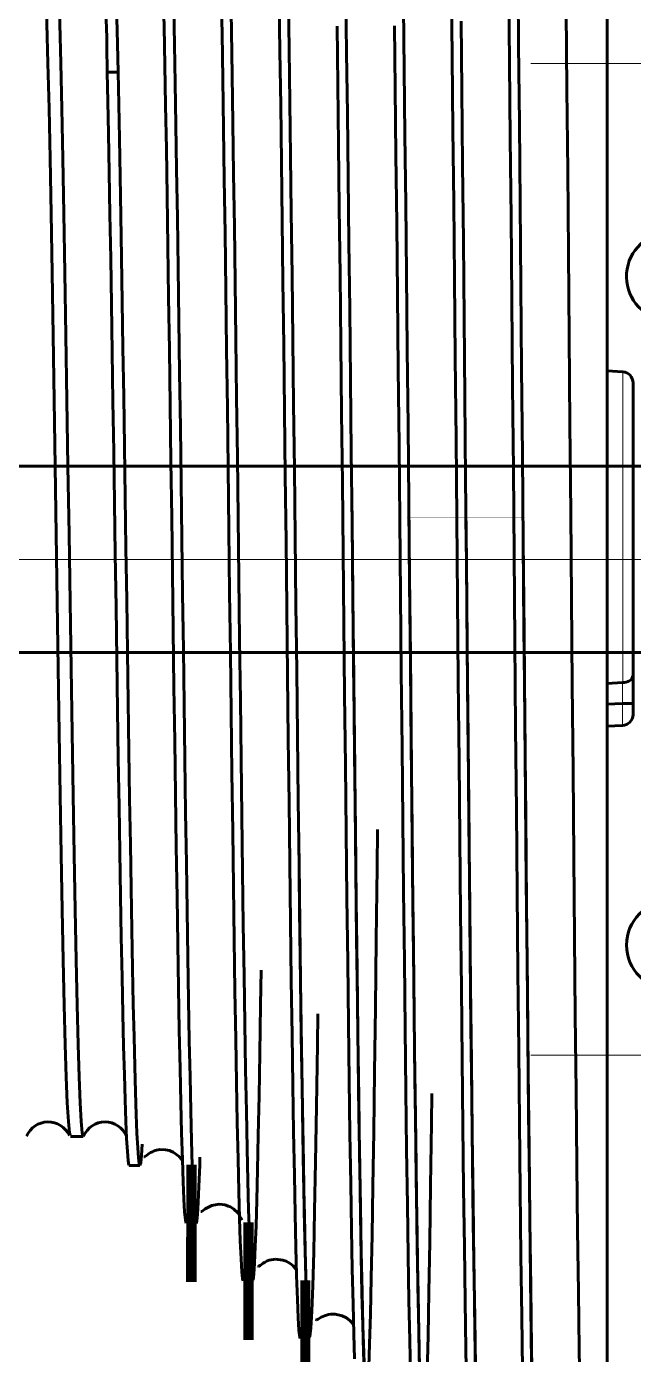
# Model space of a CAD drawing. Header units: millimetres. Extents: x 0 to 1680, y 0 to 594.
# Drawn here: x 257.55 to 260.65, y 501.15 to 507.93 of the extents above; entities that cross this region are included whole.
import ezdxf

# ---------------------------------------------------------------- set-up
doc = ezdxf.new("R2010")
doc.units = ezdxf.units.MM
for name, pattern in [('K5LT32774', [12.7, 6.35, -1.27, 1.27, -1.27, 1.27, -1.27]), ('K5LT_AXLED', [19.5, 15, -1.5, 1.5, -1.5]), ('K5LT_BASIC', [0])]:
    doc.linetypes.add(name, pattern=pattern)
doc.layers.add('Системный слой', color=7, linetype='Continuous')

# ---------------------------------------------------------------- blocks, each defined once
blk = doc.blocks.new('U522')
at = {"layer": 'Системный слой', "color": 5, "linetype": 'K5LT_BASIC', "lineweight": 60, "true_color": 0x0000ff}
for p, q in [((259.073, 501.3498), (259.0574, 501.3422)), ((259.0935, 501.3561), (259.073, 501.3498)), ((259.1056, 501.3581), (259.0935, 501.3561)), ((259.1274, 501.3586), (259.1056, 501.3581)), ((259.1635, 501.3504), (259.1274, 501.3586)), ((259.186, 501.3387), (259.1635, 501.3504)), ((259.0279, 501.3308), (259.0276, 501.3314)), ((259.0336, 501.3294), (259.0279, 501.3308)), ((259.0419, 501.3328), (259.0336, 501.3294)), ((259.0574, 501.3422), (259.0419, 501.3328)), ((259.1957, 501.3316), (259.186, 501.3387)), ((259.2029, 501.3252), (259.1957, 501.3316)), ((259.2091, 501.3189), (259.2029, 501.3252)), ((259.2218, 501.3018), (259.2091, 501.3189))]:
    blk.add_line(p, q, dxfattribs=at)
blk = doc.blocks.new('U523')
at = {"layer": 'Системный слой', "color": 5, "linetype": 'K5LT_BASIC', "lineweight": 60, "true_color": 0x0000ff}
for p, q in [((258.7601, 501.6178), (258.7452, 501.6069)), ((258.7674, 501.6224), (258.7601, 501.6178)), ((258.7757, 501.6267), (258.7674, 501.6224)), ((258.7818, 501.6295), (258.7757, 501.6267)), ((258.7921, 501.6332), (258.7818, 501.6295)), ((258.8239, 501.6387), (258.7921, 501.6332)), ((258.8605, 501.6345), (258.8239, 501.6387)), ((258.8774, 501.6285), (258.8605, 501.6345)), ((258.8987, 501.6164), (258.8774, 501.6285)), ((258.9133, 501.6042), (258.8987, 501.6164)), ((258.7357, 501.6013), (258.7333, 501.6035)), ((258.7452, 501.6069), (258.7357, 501.6013)), ((258.9285, 501.5861), (258.9133, 501.6042)), ((258.9309, 501.5823), (258.9285, 501.5861))]:
    blk.add_line(p, q, dxfattribs=at)
blk = doc.blocks.new('U524')
at = {"layer": 'Системный слой', "color": 5, "linetype": 'K5LT_BASIC', "lineweight": 60, "true_color": 0x0000ff}
for p, q in [((258.4565, 501.8882), (258.4474, 501.8818)), ((258.466, 501.8954), (258.4565, 501.8882)), ((258.4784, 501.9032), (258.466, 501.8954)), ((258.4882, 501.9082), (258.4784, 501.9032)), ((258.4923, 501.9099), (258.4882, 501.9082)), ((258.4986, 501.9122), (258.4923, 501.9099)), ((258.5071, 501.9148), (258.4986, 501.9122)), ((258.536, 501.9188), (258.5071, 501.9148)), ((258.5666, 501.9154), (258.536, 501.9188)), ((258.5833, 501.91), (258.5666, 501.9154)), ((258.5939, 501.9051), (258.5833, 501.91)), ((258.6108, 501.8945), (258.5939, 501.9051)), ((258.6312, 501.8749), (258.6108, 501.8945)), ((258.4474, 501.8818), (258.4423, 501.8816)), ((258.6404, 501.8623), (258.6312, 501.8749)), ((258.6459, 501.8525), (258.6404, 501.8623)), ((258.6496, 501.8447), (258.6459, 501.8525)), ((258.6523, 501.8382), (258.6496, 501.8447)), ((258.6527, 501.8382), (258.6523, 501.8382))]:
    blk.add_line(p, q, dxfattribs=at)
blk = doc.blocks.new('U525')
at = {"layer": 'Системный слой', "color": 5, "linetype": 'K5LT_BASIC', "lineweight": 60, "true_color": 0x0000ff}
for p, q in [((258.1566, 502.1616), (258.1519, 502.1617)), ((258.1654, 502.1678), (258.1566, 502.1616)), ((258.1746, 502.1748), (258.1654, 502.1678)), ((258.1866, 502.1825), (258.1746, 502.1748)), ((258.1962, 502.1875), (258.1866, 502.1825)), ((258.2015, 502.1898), (258.1962, 502.1875)), ((258.2111, 502.1932), (258.2015, 502.1898)), ((258.2331, 502.1979), (258.2111, 502.1932)), ((258.2638, 502.1977), (258.2331, 502.1979)), ((258.283, 502.1934), (258.2638, 502.1977)), ((258.2909, 502.1907), (258.283, 502.1934)), ((258.3026, 502.1854), (258.2909, 502.1907)), ((258.3334, 502.1629), (258.3026, 502.1854)), ((258.3464, 502.1472), (258.3334, 502.1629)), ((258.3482, 502.1446), (258.3464, 502.1472)), ((258.349, 502.1434), (258.3482, 502.1446))]:
    blk.add_line(p, q, dxfattribs=at)
blk = doc.blocks.new('U527')
at = {"layer": 'Системный слой', "color": 5, "linetype": 'K5LT_BASIC', "lineweight": 60, "true_color": 0x0000ff}
for p, q in [((260.3058, 508.0087), (260.3097, 507.6104)), ((260.3097, 507.6104), (260.3137, 507.1926)), ((260.3137, 507.1926), (260.3175, 506.7764)), ((260.3175, 506.7764), (260.3214, 506.3474)), ((260.3214, 506.3474), (260.3253, 505.9018)), ((260.3253, 505.9018), (260.3293, 505.4489)), ((260.3293, 505.4489), (260.3331, 505.011)), ((260.3331, 505.011), (260.337, 504.5724)), ((260.337, 504.5724), (260.3409, 504.1298)), ((260.3409, 504.1298), (260.3449, 503.6928)), ((260.3449, 503.6928), (260.3488, 503.2826)), ((260.3488, 503.2826), (260.3526, 502.8839)), ((260.3526, 502.8839), (260.3566, 502.4941)), ((260.3566, 502.4941), (260.3605, 502.1224)), ((260.3605, 502.1224), (260.3644, 501.7861)), ((260.3644, 501.7861), (260.3682, 501.4722)), ((260.3682, 501.4722), (260.3722, 501.1792)), ((260.3722, 501.1792), (260.3761, 500.9146))]:
    blk.add_line(p, q, dxfattribs=at)
blk = doc.blocks.new('U528')
at = {"layer": 'Системный слой', "color": 5, "linetype": 'K5LT_BASIC', "lineweight": 60, "true_color": 0x0000ff}
for p, q in [((258.2517, 508.1026), (258.2557, 507.9282)), ((258.2557, 507.9282), (258.2596, 507.7336)), ((258.2596, 507.7336), (258.2634, 507.528)), ((258.2634, 507.528), (258.2673, 507.3056)), ((258.2673, 507.3056), (258.2712, 507.0642)), ((258.2712, 507.0642), (258.2751, 506.8082)), ((258.2751, 506.8082), (258.279, 506.5495)), ((258.279, 506.5495), (258.2828, 506.2803)), ((258.2828, 506.2803), (258.2867, 505.9983)), ((258.2867, 505.9983), (258.2907, 505.7092)), ((258.2907, 505.7092), (258.2945, 505.4261)), ((258.2945, 505.4261), (258.2983, 505.1401)), ((258.2983, 505.1401), (258.3022, 504.849)), ((258.3022, 504.849), (258.3062, 504.559)), ((258.3062, 504.559), (258.31, 504.2829)), ((258.31, 504.2829), (258.3139, 504.0118)), ((258.3139, 504.0118), (258.3178, 503.7441)), ((258.3178, 503.7441), (258.3217, 503.4856)), ((258.3217, 503.4856), (258.3255, 503.2475)), ((258.3255, 503.2475), (258.3294, 503.0219)), ((258.3294, 503.0219), (258.3333, 502.8077)), ((258.3333, 502.8077), (258.3373, 502.61)), ((258.3373, 502.61), (258.3411, 502.4372)), ((258.3411, 502.4372), (258.3449, 502.283)), ((258.3449, 502.283), (258.3488, 502.147)), ((258.3488, 502.147), (258.3528, 502.0331)), ((258.3528, 502.0331), (258.3566, 501.9455)), ((258.3566, 501.9455), (258.3604, 501.8805)), ((258.3604, 501.8805), (258.3644, 501.8387)), ((258.3644, 501.8387), (258.3683, 501.8219)), ((258.3683, 501.8219), (258.3689, 501.8232))]:
    blk.add_line(p, q, dxfattribs=at)
blk = doc.blocks.new('U529')
at = {"layer": 'Системный слой', "color": 5, "linetype": 'K5LT_BASIC', "lineweight": 60, "true_color": 0x0000ff}
for p, q in [((258.5472, 508.1058), (258.5511, 507.8953)), ((258.5511, 507.8953), (258.555, 507.6617)), ((258.555, 507.6617), (258.5589, 507.4094)), ((258.5589, 507.4094), (258.5627, 507.15)), ((258.5627, 507.15), (258.5666, 506.8761)), ((258.5666, 506.8761), (258.5705, 506.5851)), ((258.5705, 506.5851), (258.5745, 506.2825)), ((258.5745, 506.2825), (258.5783, 505.9824)), ((258.5783, 505.9824), (258.5821, 505.6755)), ((258.5821, 505.6755), (258.5861, 505.3593)), ((258.5861, 505.3593), (258.59, 505.0402)), ((258.59, 505.0402), (258.5938, 504.7329)), ((258.5938, 504.7329), (258.5977, 504.4272)), ((258.5977, 504.4272), (258.6016, 504.1212)), ((258.6016, 504.1212), (258.6055, 503.8214)), ((258.6055, 503.8214), (258.6094, 503.541)), ((258.6094, 503.541), (258.6132, 503.2708)), ((258.6132, 503.2708), (258.6171, 503.0092)), ((258.6171, 503.0092), (258.6211, 502.7624)), ((258.6211, 502.7624), (258.6249, 502.5407)), ((258.6249, 502.5407), (258.6287, 502.3365)), ((258.6287, 502.3365), (258.6327, 502.1491)), ((258.6327, 502.1491), (258.6366, 501.9834)), ((258.6366, 501.9834), (258.6404, 501.846)), ((258.6404, 501.846), (258.6443, 501.7316)), ((258.6443, 501.7316), (258.6482, 501.6402)), ((258.6482, 501.6402), (258.6521, 501.575)), ((258.6521, 501.575), (258.656, 501.5379)), ((258.656, 501.5379), (258.6595, 501.5274))]:
    blk.add_line(p, q, dxfattribs=at)
blk = doc.blocks.new('U530')
at = {"layer": 'Системный слой', "color": 5, "linetype": 'K5LT_BASIC', "lineweight": 60, "true_color": 0x0000ff}
for p, q in [((258.8424, 508.0531), (258.8463, 507.8022)), ((258.8463, 507.8022), (258.8502, 507.5282)), ((258.8502, 507.5282), (258.8542, 507.2359)), ((258.8542, 507.2359), (258.858, 506.9394)), ((258.858, 506.9394), (258.8618, 506.6295)), ((258.8618, 506.6295), (258.8658, 506.3034)), ((258.8658, 506.3034), (258.8697, 505.9676)), ((258.8697, 505.9676), (258.8735, 505.6376)), ((258.8735, 505.6376), (258.8774, 505.3029)), ((258.8774, 505.3029), (258.8813, 504.9609)), ((258.8813, 504.9609), (258.8852, 504.6188)), ((258.8852, 504.6188), (258.8891, 504.2919)), ((258.8891, 504.2919), (258.8929, 503.9696)), ((258.8929, 503.9696), (258.8967, 503.6585)), ((258.8967, 503.6585), (258.9006, 503.3566)), ((258.9006, 503.3566), (258.9045, 503.062)), ((258.9045, 503.062), (258.9084, 502.7815)), ((258.9084, 502.7815), (258.9123, 502.5267)), ((258.9123, 502.5267), (258.9161, 502.2893)), ((258.9161, 502.2893), (258.92, 502.0683)), ((258.92, 502.0683), (258.924, 501.8693)), ((258.924, 501.8693), (258.9278, 501.7003)), ((258.9278, 501.7003), (258.9316, 501.5551)), ((258.9316, 501.5551), (258.9356, 501.4336)), ((258.9356, 501.4336), (258.9395, 501.3395)), ((258.9395, 501.3395), (258.9433, 501.276)), ((258.9433, 501.276), (258.9472, 501.24)), ((258.9472, 501.24), (258.9501, 501.2342))]:
    blk.add_line(p, q, dxfattribs=at)
blk = doc.blocks.new('U531')
at = {"layer": 'Системный слой', "color": 5, "linetype": 'K5LT_BASIC', "lineweight": 60, "true_color": 0x0000ff}
for p, q in [((259.1376, 507.933), (259.1416, 507.6335)), ((259.1416, 507.6335), (259.1454, 507.327)), ((259.1454, 507.327), (259.1493, 507.0045)), ((259.1493, 507.0045), (259.1532, 506.6628)), ((259.1532, 506.6628), (259.1571, 506.3086)), ((259.1571, 506.3086), (259.161, 505.9584)), ((259.161, 505.9584), (259.1648, 505.6011)), ((259.1648, 505.6011), (259.1686, 505.2442)), ((259.1686, 505.2442), (259.1725, 504.8852)), ((259.1725, 504.8852), (259.1764, 504.5213)), ((259.1764, 504.5213), (259.1803, 504.1604)), ((259.1803, 504.1604), (259.1842, 503.8182)), ((259.1842, 503.8182), (259.188, 503.4838)), ((259.188, 503.4838), (259.1919, 503.1551)), ((259.1919, 503.1551), (259.1959, 502.8396)), ((259.1959, 502.8396), (259.1997, 502.551)), ((259.1997, 502.551), (259.2035, 502.2794)), ((259.2035, 502.2794), (259.2075, 502.0235)), ((259.2075, 502.0235), (259.2114, 501.7896)), ((259.2114, 501.7896), (259.2152, 501.5875)), ((259.2152, 501.5875), (259.2191, 501.4096)), ((259.2191, 501.4096), (259.223, 501.2558)), ((259.223, 501.2558), (259.227, 501.1305))]:
    blk.add_line(p, q, dxfattribs=at)
blk = doc.blocks.new('U532')
at = {"layer": 'Системный слой', "color": 5, "linetype": 'K5LT_BASIC', "lineweight": 60, "true_color": 0x0000ff}
for p, q in [((259.4305, 507.9339), (259.4343, 507.6137)), ((259.4343, 507.6137), (259.4382, 507.2754)), ((259.4382, 507.2754), (259.442, 506.9258)), ((259.442, 506.9258), (259.4458, 506.5625)), ((259.4458, 506.5625), (259.4498, 506.1825)), ((259.4498, 506.1825), (259.4537, 505.7932)), ((259.4537, 505.7932), (259.4575, 505.4123)), ((259.4575, 505.4123), (259.4614, 505.0278)), ((259.4614, 505.0278), (259.4653, 504.637)), ((259.4653, 504.637), (259.4693, 504.2481)), ((259.4693, 504.2481), (259.4731, 503.8788)), ((259.4731, 503.8788), (259.4769, 503.5166)), ((259.4769, 503.5166), (259.4809, 503.1593)), ((259.4809, 503.1593), (259.4848, 502.815)), ((259.4848, 502.815), (259.4886, 502.4986)), ((259.4886, 502.4986), (259.4925, 502.1994)), ((259.4925, 502.1994), (259.4964, 501.9159)), ((259.4964, 501.9159), (259.5004, 501.655)), ((259.5004, 501.655), (259.5042, 501.4279)), ((259.5042, 501.4279), (259.508, 501.226)), ((259.508, 501.226), (259.512, 501.0488))]:
    blk.add_line(p, q, dxfattribs=at)
blk = doc.blocks.new('U533')
at = {"layer": 'Системный слой', "color": 5, "linetype": 'K5LT_BASIC', "lineweight": 60, "true_color": 0x0000ff}
for p, q in [((259.7209, 508.1233), (259.7248, 507.7742)), ((259.7248, 507.7742), (259.7288, 507.4047)), ((259.7288, 507.4047), (259.7326, 507.0321)), ((259.7326, 507.0321), (259.7365, 506.6449)), ((259.7365, 506.6449), (259.7404, 506.2398)), ((259.7404, 506.2398), (259.7444, 505.8247)), ((259.7444, 505.8247), (259.7482, 505.4194)), ((259.7482, 505.4194), (259.752, 505.0104)), ((259.752, 505.0104), (259.756, 504.5946)), ((259.756, 504.5946), (259.7599, 504.1808)), ((259.7599, 504.1808), (259.7637, 503.7879)), ((259.7637, 503.7879), (259.7676, 503.4027)), ((259.7676, 503.4027), (259.7715, 503.0226)), ((259.7715, 503.0226), (259.7755, 502.6564)), ((259.7755, 502.6564), (259.7793, 502.32)), ((259.7793, 502.32), (259.7831, 502.0018)), ((259.7831, 502.0018), (259.7871, 501.7004)), ((259.7871, 501.7004), (259.791, 501.423)), ((259.791, 501.423), (259.7948, 501.1816)), ((259.7948, 501.1816), (259.7987, 500.967))]:
    blk.add_line(p, q, dxfattribs=at)
blk = doc.blocks.new('U534')
at = {"layer": 'Системный слой', "color": 5, "linetype": 'K5LT_BASIC', "lineweight": 60, "true_color": 0x0000ff}
for p, q in [((260.0133, 508.1276), (260.0173, 507.7457)), ((260.0173, 507.7457), (260.0211, 507.3592)), ((260.0211, 507.3592), (260.025, 506.9557)), ((260.025, 506.9557), (260.0289, 506.5317)), ((260.0289, 506.5317), (260.0329, 506.0956)), ((260.0329, 506.0956), (260.0367, 505.6679)), ((260.0367, 505.6679), (260.0405, 505.2346)), ((260.0405, 505.2346), (260.0445, 504.7924)), ((260.0445, 504.7924), (260.0484, 504.3507)), ((260.0484, 504.3507), (260.0522, 503.9294)), ((260.0522, 503.9294), (260.0561, 503.5145)), ((260.0561, 503.5145), (260.06, 503.1035)), ((260.06, 503.1035), (260.064, 502.7054)), ((260.064, 502.7054), (260.0678, 502.3382)), ((260.0678, 502.3382), (260.0716, 501.9888)), ((260.0716, 501.9888), (260.0756, 501.6556)), ((260.0756, 501.6556), (260.0795, 501.3465)), ((260.0795, 501.3465), (260.0834, 501.075))]:
    blk.add_line(p, q, dxfattribs=at)
blk = doc.blocks.new('U535')
at = {"layer": 'Системный слой', "color": 5, "linetype": 'K5LT_BASIC', "lineweight": 60, "true_color": 0x0000ff}
for p, q in [((257.9924, 508.4084), (257.9897, 508.4127)), ((257.9961, 508.3829), (257.9924, 508.4084)), ((257.9998, 508.3371), (257.9961, 508.3829)), ((258.0034, 508.2733), (257.9998, 508.3371)), ((258.007, 508.191), (258.0034, 508.2733)), ((258.0106, 508.0904), (258.007, 508.191)), ((258.0141, 507.9733), (258.0106, 508.0904)), ((258.0176, 507.8421), (258.0141, 507.9733)), ((258.0211, 507.6967), (258.0176, 507.8421))]:
    blk.add_line(p, q, dxfattribs=at)
blk = doc.blocks.new('U536')
at = {"layer": 'Системный слой', "color": 5, "linetype": 'K5LT_BASIC', "lineweight": 60, "true_color": 0x0000ff}
for p, q in [((258.0212, 507.6966), (258.0247, 507.5333)), ((258.0247, 507.5333), (258.0283, 507.3563)), ((258.0283, 507.3563), (258.0318, 507.1654)), ((258.0318, 507.1654), (258.0354, 506.9637)), ((258.0354, 506.9637), (258.0389, 506.7518)), ((258.0389, 506.7518), (258.0426, 506.5252)), ((258.0426, 506.5252), (258.0462, 506.2907)), ((258.0462, 506.2907), (258.0499, 506.0421)), ((258.0499, 506.0421), (258.0537, 505.7866)), ((258.0537, 505.7866), (258.0574, 505.5286)), ((258.0574, 505.5286), (258.0612, 505.2691)), ((258.0612, 505.2691), (258.065, 505.0022)), ((258.065, 505.0022), (258.0689, 504.7375)), ((258.0689, 504.7375), (258.0726, 504.4827)), ((258.0726, 504.4827), (258.0764, 504.2318)), ((258.0764, 504.2318), (258.0801, 503.9899)), ((258.0801, 503.9899), (258.0839, 503.7553)), ((258.0839, 503.7553), (258.0876, 503.5327)), ((258.0876, 503.5327), (258.0914, 503.3207)), ((258.0914, 503.3207), (258.0951, 503.1234)), ((258.0951, 503.1234), (258.0988, 502.9397)), ((258.0988, 502.9397), (258.1025, 502.7731)), ((258.1025, 502.7731), (258.1063, 502.6225)), ((258.1063, 502.6225), (258.11, 502.4905)), ((258.11, 502.4905), (258.1137, 502.3773)), ((258.1137, 502.3773), (258.1175, 502.2816)), ((258.1175, 502.2816), (258.1213, 502.2072)), ((258.1402, 502.1676), (258.1439, 502.2253)), ((258.1213, 502.2072), (258.1251, 502.1554)), ((258.1364, 502.1306), (258.1402, 502.1676)), ((258.1251, 502.1554), (258.1289, 502.125)), ((258.1289, 502.125), (258.1326, 502.1168)), ((258.1326, 502.1168), (258.1364, 502.1306))]:
    blk.add_line(p, q, dxfattribs=at)
blk = doc.blocks.new('U538')
at = {"layer": 'Системный слой', "color": 5, "linetype": 'K5LT_BASIC', "lineweight": 60, "true_color": 0x0000ff}
for p, q in [((258.5989, 507.9073), (258.595, 508.1207)), ((258.6027, 507.6804), (258.5989, 507.9073)), ((258.6065, 507.4389), (258.6027, 507.6804)), ((258.6103, 507.1793), (258.6065, 507.4389)), ((258.6141, 506.9086), (258.6103, 507.1793)), ((258.6179, 506.625), (258.6141, 506.9086)), ((258.6217, 506.3342), (258.6179, 506.625)), ((258.6255, 506.0344), (258.6217, 506.3342)), ((258.6293, 505.7315), (258.6255, 506.0344)), ((258.6331, 505.4236), (258.6293, 505.7315)), ((258.6369, 505.1169), (258.6331, 505.4236)), ((258.6408, 504.8006), (258.6369, 505.1169)), ((258.6446, 504.49), (258.6408, 504.8006)), ((258.6484, 504.1913), (258.6446, 504.49)), ((258.6522, 503.9021), (258.6484, 504.1913)), ((258.656, 503.6168), (258.6522, 503.9021)), ((258.6598, 503.3449), (258.656, 503.6168)), ((258.6636, 503.0846), (258.6598, 503.3449)), ((258.7505, 503.1132), (258.7478, 502.9352)), ((258.6674, 502.8412), (258.6636, 503.0846)), ((258.7478, 502.9352), (258.7439, 502.6902)), ((258.6714, 502.6066), (258.6674, 502.8412)), ((258.7439, 502.6902), (258.7401, 502.4722)), ((258.6752, 502.3932), (258.6714, 502.6066)), ((258.7401, 502.4722), (258.7362, 502.2725)), ((258.6791, 502.2043), (258.6752, 502.3932)), ((258.7362, 502.2725), (258.7324, 502.0954)), ((258.6828, 502.0378), (258.6791, 502.2043)), ((258.7324, 502.0954), (258.7286, 501.9395)), ((258.6867, 501.8913), (258.6828, 502.0378)), ((258.6905, 501.7692), (258.6867, 501.8913)), ((258.7286, 501.9395), (258.7248, 501.8096)), ((258.6943, 501.6708), (258.6905, 501.7692)), ((258.7248, 501.8096), (258.721, 501.7027)), ((258.721, 501.7027), (258.7172, 501.6191)), ((258.6981, 501.5979), (258.6943, 501.6708)), ((258.7172, 501.6191), (258.7133, 501.5616)), ((258.7019, 501.55), (258.6981, 501.5979)), ((258.7057, 501.5281), (258.7019, 501.55)), ((258.7133, 501.5616), (258.7095, 501.532)), ((258.7095, 501.532), (258.7057, 501.5281))]:
    blk.add_line(p, q, dxfattribs=at)
blk = doc.blocks.new('U539')
at = {"layer": 'Системный слой', "color": 5, "linetype": 'K5LT_BASIC', "lineweight": 60, "true_color": 0x0000ff}
for p, q in [((258.3085, 507.8384), (258.3047, 508.0187)), ((258.3123, 507.642), (258.3085, 507.8384)), ((258.316, 507.4282), (258.3123, 507.642)), ((258.3198, 507.2015), (258.316, 507.4282)), ((258.3237, 506.9531), (258.3198, 507.2015)), ((258.3275, 506.6946), (258.3237, 506.9531)), ((258.3313, 506.4318), (258.3275, 506.6946)), ((258.335, 506.1632), (258.3313, 506.4318)), ((258.3388, 505.8841), (258.335, 506.1632)), ((258.3426, 505.6029), (258.3388, 505.8841)), ((258.3464, 505.3176), (258.3426, 505.6029)), ((258.3502, 505.0341), (258.3464, 505.3176)), ((258.354, 504.7504), (258.3502, 505.0341)), ((258.3577, 504.4723), (258.354, 504.7504)), ((258.3616, 504.1902), (258.3577, 504.4723)), ((258.3654, 503.918), (258.3616, 504.1902)), ((258.3692, 503.6609), (258.3654, 503.918)), ((258.3729, 503.4165), (258.3692, 503.6609)), ((258.3768, 503.1806), (258.3729, 503.4165)), ((258.3805, 502.9608), (258.3768, 503.1806)), ((258.3843, 502.7556), (258.3805, 502.9608)), ((258.3881, 502.5692), (258.3843, 502.7556)), ((258.392, 502.3957), (258.3881, 502.5692)), ((258.3958, 502.2443), (258.392, 502.3957)), ((258.3996, 502.1173), (258.3958, 502.2443)), ((258.4387, 502.1599), (258.4375, 502.119)), ((258.4034, 502.0129), (258.3996, 502.1173)), ((258.4375, 502.119), (258.4336, 502.0103)), ((258.4072, 501.9295), (258.4034, 502.0129)), ((258.4336, 502.0103), (258.4298, 501.9282)), ((258.411, 501.8699), (258.4072, 501.9295)), ((258.4298, 501.9282), (258.4261, 501.8688)), ((258.4147, 501.8337), (258.411, 501.8699)), ((258.4185, 501.8215), (258.4147, 501.8337)), ((258.4223, 501.8333), (258.4185, 501.8215)), ((258.4261, 501.8688), (258.4223, 501.8333))]:
    blk.add_line(p, q, dxfattribs=at)
blk = doc.blocks.new('U540')
at = {"layer": 'Системный слой', "color": 5, "linetype": 'K5LT_BASIC', "lineweight": 60, "true_color": 0x0000ff}
for p, q in [((258.9469, 503.418), (258.9421, 503.7932)), ((258.9517, 503.0567), (258.9469, 503.418)), ((258.9564, 502.7191), (258.9517, 503.0567)), ((259.0401, 502.8907), (259.0379, 502.7337)), ((258.9612, 502.4088), (258.9564, 502.7191)), ((259.0379, 502.7337), (259.0331, 502.4181)), ((258.966, 502.1292), (258.9612, 502.4088)), ((259.0331, 502.4181), (259.0283, 502.1346)), ((258.9708, 501.8835), (258.966, 502.1292)), ((259.0283, 502.1346), (259.0235, 501.8859)), ((259.0235, 501.8859), (259.0187, 501.6748)), ((258.9756, 501.6742), (258.9708, 501.8835)), ((258.9804, 501.5038), (258.9756, 501.6742)), ((259.0187, 501.6748), (259.0139, 501.5033)), ((258.9852, 501.3742), (258.9804, 501.5038)), ((259.0139, 501.5033), (259.0091, 501.3734)), ((258.99, 501.2868), (258.9852, 501.3742)), ((259.0091, 501.3734), (259.0043, 501.2861)), ((258.9948, 501.2427), (258.99, 501.2868)), ((259.0043, 501.2861), (258.9996, 501.2424)), ((258.9996, 501.2424), (258.9948, 501.2427))]:
    blk.add_line(p, q, dxfattribs=at)
blk = doc.blocks.new('U541')
at = {"layer": 'Системный слой', "color": 5, "linetype": 'K5LT_BASIC', "lineweight": 60, "true_color": 0x0000ff}
for p, q in [((260.0633, 507.8373), (260.0595, 508.2037)), ((260.0673, 507.4377), (260.0633, 507.8373)), ((260.0712, 507.0252), (260.0673, 507.4377)), ((260.0751, 506.6093), (260.0712, 507.0252)), ((260.079, 506.1872), (260.0751, 506.6093)), ((260.0829, 505.742), (260.079, 506.1872)), ((260.0869, 505.2967), (260.0829, 505.742)), ((260.0908, 504.8609), (260.0869, 505.2967)), ((260.0946, 504.4311), (260.0908, 504.8609)), ((260.0986, 503.9906), (260.0946, 504.4311)), ((260.1026, 503.5629), (260.0986, 503.9906)), ((260.1064, 503.1566), (260.1026, 503.5629)), ((260.1103, 502.7679), (260.1064, 503.1566)), ((260.1142, 502.3832), (260.1103, 502.7679)), ((260.1182, 502.0226), (260.1142, 502.3832)), ((260.122, 501.6927), (260.1182, 502.0226)), ((260.1259, 501.3899), (260.122, 501.6927)), ((260.1297, 501.111), (260.1259, 501.3899))]:
    blk.add_line(p, q, dxfattribs=at)
blk = doc.blocks.new('U542')
at = {"layer": 'Системный слой', "color": 5, "linetype": 'K5LT_BASIC', "lineweight": 60, "true_color": 0x0000ff}
for p, q in [((259.7736, 507.6075), (259.7698, 507.9573)), ((259.7776, 507.2267), (259.7736, 507.6075)), ((259.7816, 506.8345), (259.7776, 507.2267)), ((259.7854, 506.4398), (259.7816, 506.8345)), ((259.7893, 506.0399), (259.7854, 506.4398)), ((259.7933, 505.6186), (259.7893, 506.0399)), ((259.7972, 505.198), (259.7933, 505.6186)), ((259.8011, 504.787), (259.7972, 505.198)), ((259.8049, 504.3824), (259.8011, 504.787)), ((259.8089, 503.9685), (259.8049, 504.3824)), ((259.8129, 503.5673), (259.8089, 503.9685)), ((259.8167, 503.1869), (259.8129, 503.5673)), ((259.8206, 502.8238), (259.8167, 503.1869)), ((259.8246, 502.4641), (259.8206, 502.8238)), ((259.8285, 502.128), (259.8246, 502.4641)), ((259.8324, 501.8215), (259.8285, 502.128)), ((259.8362, 501.5412), (259.8324, 501.8215)), ((259.8402, 501.2771), (259.8362, 501.5412)), ((259.8442, 501.0447), (259.8402, 501.2771))]:
    blk.add_line(p, q, dxfattribs=at)
blk = doc.blocks.new('U543')
at = {"layer": 'Системный слой', "color": 5, "linetype": 'K5LT_BASIC', "lineweight": 60, "true_color": 0x0000ff}
for p, q in [((259.4802, 507.709), (259.4764, 508.0269)), ((259.4841, 507.3767), (259.4802, 507.709)), ((259.4879, 507.0262), (259.4841, 507.3767)), ((259.4918, 506.6662), (259.4879, 507.0262)), ((259.4958, 506.2815), (259.4918, 506.6662)), ((259.4997, 505.8923), (259.4958, 506.2815)), ((259.5036, 505.5073), (259.4997, 505.8923)), ((259.5074, 505.1234), (259.5036, 505.5073)), ((259.5114, 504.7254), (259.5074, 505.1234)), ((259.5154, 504.3345), (259.5114, 504.7254)), ((259.5192, 503.9588), (259.5154, 504.3345)), ((259.5231, 503.5949), (259.5192, 503.9588)), ((259.5271, 503.2289), (259.5231, 503.5949)), ((259.531, 502.8808), (259.5271, 503.2289)), ((259.5349, 502.5573), (259.531, 502.8808)), ((259.5387, 502.255), (259.5349, 502.5573)), ((259.5427, 501.9628), (259.5387, 502.255)), ((259.5467, 501.6973), (259.5427, 501.9628)), ((259.5506, 501.463), (259.5467, 501.6973)), ((259.5544, 501.2571), (259.5506, 501.463)), ((259.5584, 501.0724), (259.5544, 501.2571))]:
    blk.add_line(p, q, dxfattribs=at)
blk = doc.blocks.new('U544')
at = {"layer": 'Системный слой', "color": 5, "linetype": 'K5LT_BASIC', "lineweight": 60, "true_color": 0x0000ff}
for p, q in [((259.1865, 507.7954), (259.1827, 508.0772)), ((259.1905, 507.4841), (259.1865, 507.7954)), ((259.1945, 507.159), (259.1905, 507.4841)), ((259.1983, 506.8277), (259.1945, 507.159)), ((259.2022, 506.488), (259.1983, 506.8277)), ((259.2062, 506.1258), (259.2022, 506.488)), ((259.2101, 505.7601), (259.2062, 506.1258)), ((259.214, 505.399), (259.2101, 505.7601)), ((259.2178, 505.0396), (259.214, 505.399)), ((259.2218, 504.6674), (259.2178, 505.0396)), ((259.2258, 504.3026), (259.2218, 504.6674)), ((259.2297, 503.9526), (259.2258, 504.3026)), ((259.2335, 503.6143), (259.2297, 503.9526)), ((259.2375, 503.2748), (259.2335, 503.6143)), ((259.2415, 502.9527), (259.2375, 503.2748)), ((259.2453, 502.654), (259.2415, 502.9527)), ((259.2492, 502.3758), (259.2453, 502.654)), ((259.2532, 502.1078), (259.2492, 502.3758)), ((259.2571, 501.8652), (259.2532, 502.1078)), ((259.261, 501.6523), (259.2571, 501.8652)), ((259.2648, 501.4661), (259.261, 501.6523)), ((259.2688, 501.3005), (259.2648, 501.4661)), ((259.2728, 501.1657), (259.2688, 501.3005)), ((259.2767, 501.0632), (259.2728, 501.1657))]:
    blk.add_line(p, q, dxfattribs=at)
blk = doc.blocks.new('U545')
at = {"layer": 'Системный слой', "color": 5, "linetype": 'K5LT_BASIC', "lineweight": 60, "true_color": 0x0000ff}
for p, q in [((258.8932, 507.8122), (258.8894, 508.0638)), ((258.8971, 507.545), (258.8932, 507.8122)), ((258.9008, 507.2682), (258.8971, 507.545)), ((258.9045, 506.9803), (258.9008, 507.2682)), ((258.9085, 506.6597), (258.9045, 506.9803)), ((258.9125, 506.3314), (258.9085, 506.6597)), ((258.9164, 506.0028), (258.9125, 506.3314)), ((258.9202, 505.6716), (258.9164, 506.0028)), ((258.9242, 505.3239), (258.9202, 505.6716)), ((258.9282, 504.9786), (258.9242, 505.3239)), ((258.932, 504.6429), (258.9282, 504.9786)), ((258.9359, 504.314), (258.932, 504.6429)), ((258.9399, 503.9789), (258.9359, 504.314)), ((258.9438, 503.6559), (258.9399, 503.9789)), ((258.9477, 503.3515), (258.9438, 503.6559)), ((258.9515, 503.0627), (258.9477, 503.3515)), ((258.9555, 502.7786), (258.9515, 503.0627)), ((258.9595, 502.5152), (258.9555, 502.7786)), ((258.9634, 502.2772), (258.9595, 502.5152)), ((258.9672, 502.0618), (258.9634, 502.2772)), ((258.9712, 501.8614), (258.9672, 502.0618)), ((258.9752, 501.6878), (258.9712, 501.8614)), ((258.979, 501.5437), (258.9752, 501.6878)), ((258.9829, 501.4268), (258.979, 501.5437)), ((258.9869, 501.3336), (258.9829, 501.4268)), ((258.9908, 501.2705), (258.9869, 501.3336)), ((258.9947, 501.2375), (258.9908, 501.2705)), ((258.9972, 501.2347), (258.9947, 501.2375))]:
    blk.add_line(p, q, dxfattribs=at)
blk = doc.blocks.new('U554')
at = {"layer": 'Системный слой', "color": 5, "linetype": 'K5LT_BASIC', "lineweight": 60, "true_color": 0x0000ff}
for p, q in [((257.6268, 508.3867), (257.6275, 508.3949)), ((257.6275, 508.3949), (257.6326, 508.4141)), ((257.6326, 508.4141), (257.6378, 508.3949)), ((257.6378, 508.3949), (257.643, 508.337)), ((257.643, 508.337), (257.6482, 508.2412)), ((257.6482, 508.2412), (257.6534, 508.1096)), ((257.6534, 508.1096), (257.6585, 507.9434)), ((257.6585, 507.9434), (257.6638, 507.7432)), ((257.6638, 507.7432), (257.669, 507.5127)), ((257.669, 507.5127), (257.6741, 507.2563)), ((257.6741, 507.2563), (257.6793, 506.976)), ((257.6793, 506.976), (257.6845, 506.6733)), ((257.6845, 506.6733), (257.6898, 506.3537)), ((257.6898, 506.3537), (257.6949, 506.0233)), ((257.6949, 506.0233), (257.7, 505.6845)), ((257.7, 505.6845), (257.7053, 505.3391)), ((257.7053, 505.3391), (257.7105, 504.9937)), ((257.7105, 504.9937), (257.7157, 504.6548)), ((257.7157, 504.6548), (257.7208, 504.3245)), ((257.7208, 504.3245), (257.726, 504.0049)), ((257.726, 504.0049), (257.7313, 503.7022)), ((257.7313, 503.7022), (257.7364, 503.4219)), ((257.7364, 503.4219), (257.7416, 503.1655)), ((257.7416, 503.1655), (257.7468, 502.935)), ((257.7468, 502.935), (257.752, 502.7348)), ((257.752, 502.7348), (257.7572, 502.5686)), ((257.7572, 502.5686), (257.7623, 502.437)), ((257.7623, 502.437), (257.7676, 502.3412)), ((257.7676, 502.3412), (257.7728, 502.2833)), ((257.7728, 502.2833), (257.7761, 502.271))]:
    blk.add_line(p, q, dxfattribs=at)
blk = doc.blocks.new('U556')
at = {"layer": 'Системный слой', "color": 5, "linetype": 'K5LT_BASIC', "lineweight": 60, "true_color": 0x0000ff}
for p, q in [((257.7763, 504.9938), (257.771, 505.3384)), ((257.7814, 504.6549), (257.7763, 504.9938)), ((257.7865, 504.3246), (257.7814, 504.6549)), ((257.7918, 504.005), (257.7865, 504.3246)), ((257.797, 503.7023), (257.7918, 504.005)), ((257.8022, 503.422), (257.797, 503.7023)), ((257.8073, 503.1657), (257.8022, 503.422)), ((257.8125, 502.9352), (257.8073, 503.1657)), ((257.8178, 502.7351), (257.8125, 502.9352)), ((257.8229, 502.5689), (257.8178, 502.7351)), ((257.8281, 502.4373), (257.8229, 502.5689)), ((257.8333, 502.3415), (257.8281, 502.4373)), ((257.8385, 502.2836), (257.8333, 502.3415)), ((257.8437, 502.2644), (257.8385, 502.2836)), ((257.8453, 502.2703), (257.8437, 502.2644))]:
    blk.add_line(p, q, dxfattribs=at)
blk = doc.blocks.new('U565')
at = {"layer": 'Системный слой', "color": 5, "linetype": 'K5LT_BASIC', "lineweight": 60, "true_color": 0x0000ff}
for p, q in [((257.9684, 507.5458), (257.9647, 507.6966)), ((257.972, 507.3841), (257.9684, 507.5458)), ((257.9759, 507.1846), (257.972, 507.3841)), ((257.9798, 506.9707), (257.9759, 507.1846)), ((257.9837, 506.7468), (257.9798, 506.9707)), ((257.9876, 506.5107), (257.9837, 506.7468)), ((257.9914, 506.2679), (257.9876, 506.5107)), ((257.9952, 506.016), (257.9914, 506.2679)), ((257.999, 505.7609), (257.9952, 506.016)), ((258.0029, 505.4989), (257.999, 505.7609)), ((258.0068, 505.2374), (258.0029, 505.4989)), ((258.0108, 504.9663), (258.0068, 505.2374)), ((258.0147, 504.6997), (258.0108, 504.9663)), ((258.0185, 504.4429), (258.0147, 504.6997)), ((258.0223, 504.1937), (258.0185, 504.4429)), ((258.0262, 503.9499), (258.0223, 504.1937)), ((258.0301, 503.7171), (258.0262, 503.9499)), ((258.034, 503.4923), (258.0301, 503.7171)), ((258.0377, 503.2816), (258.034, 503.4923)), ((258.0417, 503.0776), (258.0377, 503.2816)), ((258.0457, 502.8915), (258.0417, 503.0776)), ((258.0496, 502.7264), (258.0457, 502.8915)), ((258.0534, 502.5802), (258.0496, 502.7264)), ((258.0572, 502.4516), (258.0534, 502.5802)), ((258.061, 502.3435), (258.0572, 502.4516)), ((258.0649, 502.2549), (258.061, 502.3435)), ((258.0688, 502.1881), (258.0649, 502.2549)), ((258.0728, 502.1418), (258.0688, 502.1881)), ((258.0767, 502.1192), (258.0728, 502.1418)), ((258.0785, 502.1194), (258.0767, 502.1192))]:
    blk.add_line(p, q, dxfattribs=at)
blk = doc.blocks.new('U574')
at = {"layer": 'Системный слой', "color": 5, "linetype": 'K5LT_BASIC', "lineweight": 60, "true_color": 0x0000ff}
for p, q in [((257.6984, 508.4141), (257.7035, 508.3949)), ((257.7035, 508.3949), (257.7087, 508.337)), ((257.7087, 508.337), (257.714, 508.2412)), ((257.714, 508.2412), (257.7191, 508.1096)), ((257.7191, 508.1096), (257.7243, 507.9434)), ((257.7243, 507.9434), (257.7295, 507.7432)), ((257.7295, 507.7432), (257.7347, 507.5127)), ((257.7347, 507.5127), (257.7399, 507.2563)), ((257.7399, 507.2563), (257.745, 506.976)), ((257.745, 506.976), (257.7503, 506.6733)), ((257.7503, 506.6733), (257.7555, 506.3537)), ((257.7555, 506.3537), (257.7606, 506.0233)), ((257.7606, 506.0233), (257.7658, 505.6845)), ((257.7658, 505.6845), (257.771, 505.3391)), ((257.771, 505.3391), (257.7763, 504.9937)), ((257.7763, 504.9937), (257.7814, 504.6548)), ((257.7814, 504.6548), (257.7865, 504.3245)), ((257.7865, 504.3245), (257.7918, 504.0049)), ((257.7918, 504.0049), (257.797, 503.7022)), ((257.797, 503.7022), (257.8022, 503.4219)), ((257.8022, 503.4219), (257.8073, 503.1655)), ((257.8073, 503.1655), (257.8125, 502.935)), ((257.8125, 502.935), (257.8178, 502.7348)), ((257.8178, 502.7348), (257.8229, 502.5686)), ((257.8229, 502.5686), (257.8281, 502.437)), ((257.8281, 502.437), (257.8333, 502.3412)), ((257.8333, 502.3412), (257.8385, 502.2833)), ((257.8385, 502.2833), (257.8437, 502.2641))]:
    blk.add_line(p, q, dxfattribs=at)
blk = doc.blocks.new('U575')
at = {"layer": 'Системный слой', "color": 5, "linetype": 'K5LT_BASIC', "lineweight": 60, "true_color": 0x0000ff}
for p, q in [((260.0868, 505.308), (260.0864, 505.357)), ((260.0911, 504.8342), (260.0868, 505.308)), ((260.0953, 504.3639), (260.0911, 504.8342)), ((260.0996, 503.9011), (260.0953, 504.3639)), ((260.1038, 503.4498), (260.0996, 503.9011)), ((260.1081, 503.0138), (260.1038, 503.4498)), ((260.1124, 502.5967), (260.1081, 503.0138)), ((260.1166, 502.2023), (260.1124, 502.5967)), ((260.1209, 501.8338), (260.1166, 502.2023)), ((260.1251, 501.4944), (260.1209, 501.8338)), ((260.1294, 501.1871), (260.1251, 501.4944)), ((260.1336, 500.9145), (260.1294, 501.1871)), ((260.1379, 500.6789), (260.1336, 500.9145)), ((260.1422, 500.4825), (260.1379, 500.6789)), ((260.1464, 500.3269), (260.1422, 500.4825)), ((260.1507, 500.2135), (260.1464, 500.3269)), ((260.1549, 500.1434), (260.1507, 500.2135)), ((260.1592, 500.1172), (260.1549, 500.1434))]:
    blk.add_line(p, q, dxfattribs=at)
blk = doc.blocks.new('U576')
at = {"layer": 'Системный слой', "color": 5, "linetype": 'K5LT_BASIC', "lineweight": 60, "true_color": 0x0000ff}
for p, q in [((259.7973, 505.1922), (259.7951, 505.4218)), ((259.8016, 504.7446), (259.7973, 505.1922)), ((259.8058, 504.3012), (259.8016, 504.7446)), ((259.8101, 503.866), (259.8058, 504.3012)), ((259.8143, 503.4425), (259.8101, 503.866)), ((259.8186, 503.0343), (259.8143, 503.4425)), ((259.8228, 502.645), (259.8186, 503.0343)), ((259.8271, 502.2779), (259.8228, 502.645)), ((259.8314, 501.9361), (259.8271, 502.2779)), ((259.8356, 501.6226), (259.8314, 501.9361)), ((259.8399, 501.3401), (259.8356, 501.6226)), ((259.8441, 501.0909), (259.8399, 501.3401)), ((259.8484, 500.8774), (259.8441, 501.0909)), ((259.8526, 500.7013), (259.8484, 500.8774)), ((259.8569, 500.5642), (259.8526, 500.7013)), ((259.8612, 500.4674), (259.8569, 500.5642)), ((259.8654, 500.4117), (259.8612, 500.4674)), ((259.8764, 500.4656), (259.8739, 500.4254)), ((259.8697, 500.3976), (259.8654, 500.4117)), ((259.8739, 500.4254), (259.8697, 500.3976))]:
    blk.add_line(p, q, dxfattribs=at)
blk = doc.blocks.new('U577')
at = {"layer": 'Системный слой', "color": 5, "linetype": 'K5LT_BASIC', "lineweight": 60, "true_color": 0x0000ff}
for p, q in [((259.5078, 505.0898), (259.5039, 505.4751)), ((259.512, 504.6686), (259.5078, 505.0898)), ((259.5163, 504.2523), (259.512, 504.6686)), ((259.5206, 503.8445), (259.5163, 504.2523)), ((259.5248, 503.4487), (259.5206, 503.8445)), ((259.5291, 503.0681), (259.5248, 503.4487)), ((259.5333, 502.7062), (259.5291, 503.0681)), ((259.5376, 502.3659), (259.5333, 502.7062)), ((259.6204, 502.485), (259.6185, 502.3318)), ((259.5419, 502.0501), (259.5376, 502.3659)), ((259.6185, 502.3318), (259.6142, 502.0153)), ((259.5461, 501.7618), (259.5419, 502.0501)), ((259.6142, 502.0153), (259.61, 501.7276)), ((259.5504, 501.5032), (259.5461, 501.7618)), ((259.61, 501.7276), (259.6057, 501.4708)), ((259.5546, 501.2766), (259.5504, 501.5032)), ((259.6057, 501.4708), (259.6015, 501.2473)), ((259.5589, 501.0841), (259.5546, 501.2766)), ((259.6015, 501.2473), (259.5972, 501.0587)), ((259.5631, 500.9274), (259.5589, 501.0841)), ((259.5972, 501.0587), (259.5929, 500.9067)), ((259.5674, 500.8077), (259.5631, 500.9274)), ((259.5929, 500.9067), (259.5887, 500.7925)), ((259.5717, 500.7262), (259.5674, 500.8077)), ((259.5887, 500.7925), (259.5844, 500.7169)), ((259.5759, 500.6837), (259.5717, 500.7262)), ((259.5802, 500.6805), (259.5759, 500.6837)), ((259.5844, 500.7169), (259.5802, 500.6805))]:
    blk.add_line(p, q, dxfattribs=at)
blk = doc.blocks.new('U578')
at = {"layer": 'Системный слой', "color": 5, "linetype": 'K5LT_BASIC', "lineweight": 60, "true_color": 0x0000ff}
for p, q in [((259.214, 505.3979), (259.2129, 505.5057)), ((259.2183, 505.0011), (259.214, 505.3979)), ((259.2225, 504.6064), (259.2183, 505.0011)), ((259.2268, 504.2172), (259.2225, 504.6064)), ((259.2311, 503.8367), (259.2268, 504.2172)), ((259.2353, 503.4683), (259.2311, 503.8367)), ((259.3439, 503.8321), (259.3417, 503.6373)), ((259.3417, 503.6373), (259.3375, 503.2701)), ((259.2396, 503.115), (259.2353, 503.4683)), ((259.3375, 503.2701), (259.3332, 502.921)), ((259.2438, 502.7799), (259.2396, 503.115)), ((259.3332, 502.921), (259.329, 502.5931)), ((259.2481, 502.4658), (259.2438, 502.7799)), ((259.329, 502.5931), (259.3247, 502.289)), ((259.2523, 502.1755), (259.2481, 502.4658)), ((259.3247, 502.289), (259.3205, 502.0112)), ((259.2566, 501.9115), (259.2523, 502.1755)), ((259.3205, 502.0112), (259.3162, 501.7621)), ((259.2609, 501.6761), (259.2566, 501.9115)), ((259.3162, 501.7621), (259.3119, 501.5438)), ((259.2651, 501.4712), (259.2609, 501.6761)), ((259.3119, 501.5438), (259.3077, 501.3579)), ((259.2694, 501.2987), (259.2651, 501.4712)), ((259.3077, 501.3579), (259.3034, 501.2061)), ((259.2736, 501.1602), (259.2694, 501.2987)), ((259.2779, 501.0568), (259.2736, 501.1602)), ((259.3034, 501.2061), (259.2992, 501.0896)), ((259.2992, 501.0896), (259.2949, 501.0092)), ((259.2821, 500.9896), (259.2779, 501.0568)), ((259.2949, 501.0092), (259.2907, 500.9655)), ((259.2864, 500.959), (259.2821, 500.9896)), ((259.2907, 500.9655), (259.2864, 500.959))]:
    blk.add_line(p, q, dxfattribs=at)
blk = doc.blocks.new('U511')
at = {"layer": 'Системный слой', "color": 5, "linetype": 'K5LT_BASIC', "lineweight": 60, "true_color": 0x0000ff}
for p, q in [((260.5154, 500.0532), (260.5154, 510.6266)), ((257.9647, 507.6966), (258.0211, 507.6967)), ((257.9647, 507.6966), (257.9647, 507.6966)), ((258.0212, 507.6966), (257.9647, 507.6966)), ((258.0211, 507.6967), (258.0212, 507.6966)), ((260.5154, 506.1738), (260.5946, 506.168)), ((260.6467, 504.6201), (260.6467, 506.1119)), ((258.9221, 505.5038), (258.9217, 505.5442)), ((259.2128, 505.5157), (259.2128, 505.5146)), ((259.5039, 505.4745), (259.5039, 505.4726)), ((260.6467, 504.4746), (260.6467, 504.6201)), ((260.5924, 504.5827), (260.5154, 504.5777)), ((260.5946, 504.5829), (260.5924, 504.5827)), ((260.5924, 504.4746), (260.5154, 504.4719)), ((260.6467, 504.4746), (260.5924, 504.4746)), ((260.6467, 504.4746), (260.6467, 504.4184)), ((260.5154, 504.3595), (260.5924, 504.3622)), ((257.8437, 502.2641), (257.7779, 502.2641)), ((258.1321, 502.1166), (258.0785, 502.1166))]:
    blk.add_line(p, q, dxfattribs=at)
at = {"layer": 'Системный слой', "color": 7, "linetype": 'K5LT32774', "lineweight": 18}
for p, q in [((260.5946, 506.168), (260.5946, 504.5829)), ((260.5924, 504.5827), (260.5924, 504.4746))]:
    blk.add_line(p, q, dxfattribs=at)
at = {"layer": 'Системный слой', "color": 30, "linetype": 'K5LT_AXLED', "lineweight": 18, "true_color": 0xff8000}
blk.add_line((262.5154, 505.2108), (252.7628, 505.2108), dxfattribs=at)
at = {"layer": 'Системный слой', "color": 5, "linetype": 'K5LT_BASIC', "true_color": 0x0000ff, "const_width": 0.6}
for points in [[(259.7951, 505.4237), (259.7951, 505.4234), (259.7951, 505.4222)], [(260.0864, 505.359), (260.0864, 505.3587), (260.0864, 505.3585)], [(258.4211, 501.8215), (258.3948, 501.8215), (258.3686, 501.8216)], [(258.7117, 501.5265), (258.6854, 501.5265), (258.6592, 501.5265)], [(259.0022, 501.2315), (258.976, 501.2315), (258.9498, 501.2315)]]:
    blk.add_lwpolyline(points, dxfattribs=at)
at = {"layer": 'Системный слой', "color": 5, "linetype": 'K5LT_BASIC', "lineweight": 60, "true_color": 0x0000ff}
for centre, radius, start, end in [((251.7766, 507.7342), 6.1882, 359.65192, 6.2567), ((260.5904, 506.1119), 0.0563, 0, 85.76361), ((260.6016, 504.6281), 0.0458, 261.17325, 349.93455), ((260.5904, 504.4184), 0.0563, 272, 0), ((257.6644, 502.2201), 0.1191, 24.59581, 157.16194), ((257.955, 502.2202), 0.119, 23.13365, 157.19387)]:
    blk.add_arc(centre, radius, start, end, dxfattribs=at)
at = {"layer": 'Системный слой', "color": 7, "linetype": 'K5LT32774', "lineweight": 18}
blk.add_arc((258.9791, 504.4184), 1.6143, 358.00436, 1.99564, dxfattribs=at)
at = {"layer": 'Системный слой'}
for name in ['U527', 'U534', 'U541', 'U533', 'U542', 'U532', 'U543', 'U531', 'U544', 'U530', 'U538', 'U529', 'U528', 'U539', 'U554', 'U574', 'U535', 'U545', 'U565', 'U536', 'U578', 'U577', 'U576', 'U575', 'U556', 'U540', 'U525', 'U524', 'U523', 'U522']:
    blk.add_blockref(name, (0, 0), dxfattribs=at)
blk = doc.blocks.new('U510')
at = {"layer": 'Системный слой', "color": 30, "linetype": 'K5LT_AXLED', "lineweight": 18, "true_color": 0xff8000}
for p, q in [((260.1259, 507.742), (263.5384, 507.742)), ((260.1259, 502.6795), (263.5384, 502.6795))]:
    blk.add_line(p, q, dxfattribs=at)
at = {"layer": 'Системный слой', "color": 5, "linetype": 'K5LT_BASIC', "lineweight": 60, "true_color": 0x0000ff}
blk.add_circle((260.8384, 503.242), 0.225, dxfattribs=at)
blk.add_arc((260.8384, 506.6545), 0.225, 0, 255.52249, dxfattribs=at)
at = {"layer": 'Системный слой'}
blk.add_blockref('U511', (0, 0), dxfattribs=at)

msp = doc.modelspace()

# ---------------------------------------------------------------- linework, layer by layer
at = {"layer": 'Системный слой', "color": 5, "linetype": 'K5LT_BASIC', "lineweight": 60, "true_color": 0x0000ff}
for p, q in [((251.0759, 505.68703), (298.3597, 505.68703)), ((251.0759, 504.73453), (298.3597, 504.73453))]:
    msp.add_line(p, q, dxfattribs=at)
at = {"layer": 'Системный слой', "color": 30, "linetype": 'K5LT_AXLED', "lineweight": 18, "true_color": 0xff8000}
msp.add_line((238.05405, 505.21078), (361.76963, 505.21078), dxfattribs=at)

# ---------------------------------------------------------------- block references
at = {"layer": 'Системный слой'}
msp.add_blockref('U510', (0, 0), dxfattribs=at)

doc.saveas('drawing.dxf')
